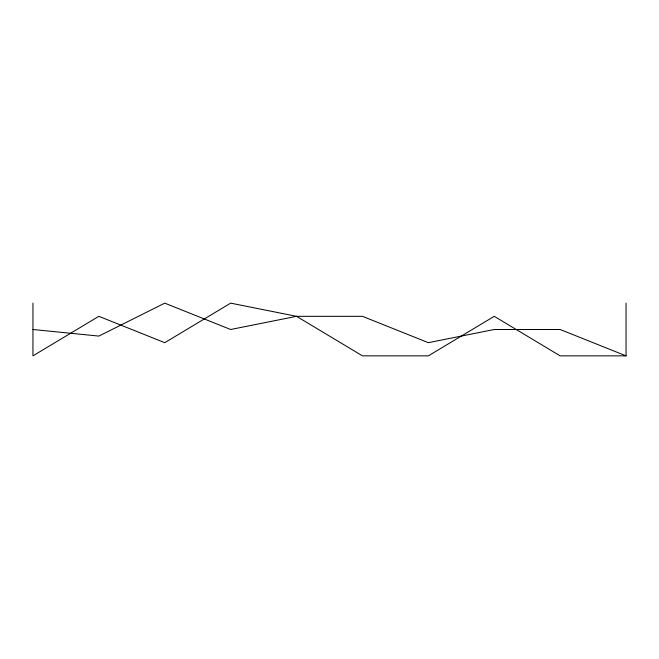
<?xml version="1.0" encoding="UTF-8"?>
<svg xmlns="http://www.w3.org/2000/svg" width="659" height="659" viewBox="0 0 659 659"><rect width="100%" height="100%" fill="white"/><g stroke="black" fill="none" stroke-linecap="round" stroke-linejoin="round"><path stroke-width="0.99" d="M626.05 303.14L626.05 355.86L560.15 355.86L494.25 316.32L428.35 355.86L362.45 355.86L296.55 316.32L230.65 303.14L164.75 342.68L98.85 316.32L32.95 355.86L32.95 303.14M32.95 329.5L98.85 336.09L164.75 303.14L230.65 329.5L296.55 316.32L362.45 316.32L428.35 342.68L494.25 329.5L560.15 329.5L626.05 355.86"/></g></svg>
